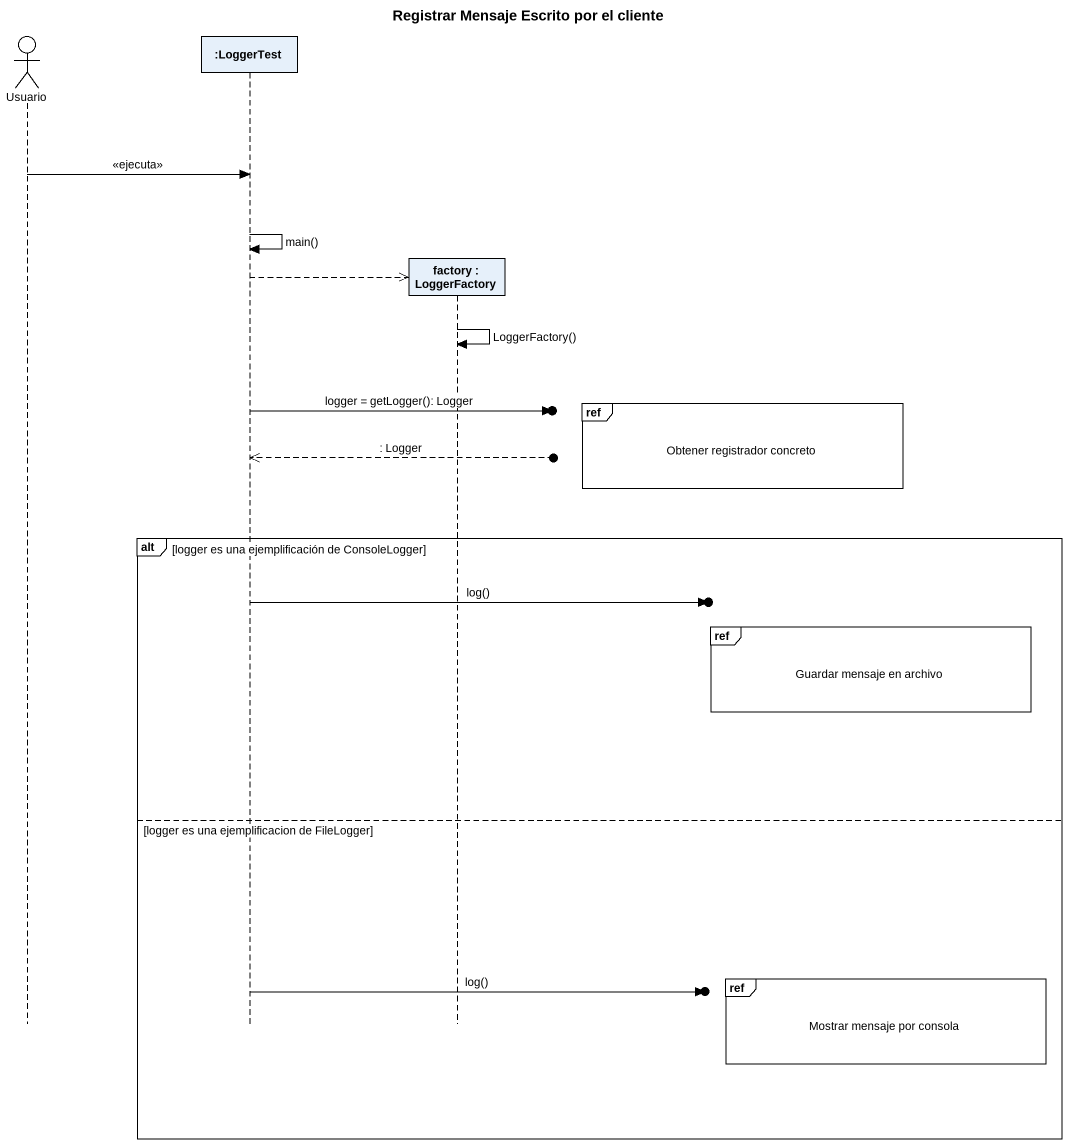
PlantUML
@startuml
title Registrar Mensaje Escrito por el cliente
hide footbox
actor Usuario
participant ":LoggerTest" as LoggerTest
participant "factory : LoggerFactory" as factory

Usuario -> LoggerTest : <<ejecuta>>
LoggerTest -> LoggerTest : main()
LoggerTest -->> factory **
factory -> factory : LoggerFactory()
ref over factory : Obtener registrador concreto
LoggerTest ->o] : logger = getLogger(): Logger
LoggerTest <<--o] : : Logger
alt logger es una ejemplificación de ConsoleLogger
  LoggerTest ->o] : log()
  ref over factory : Guardar mensaje en archivo
else logger es una ejemplificacion de FileLogger
  ref over factory : Mostrar mensaje por consola
  LoggerTest ->o] : log()
end
@enduml
